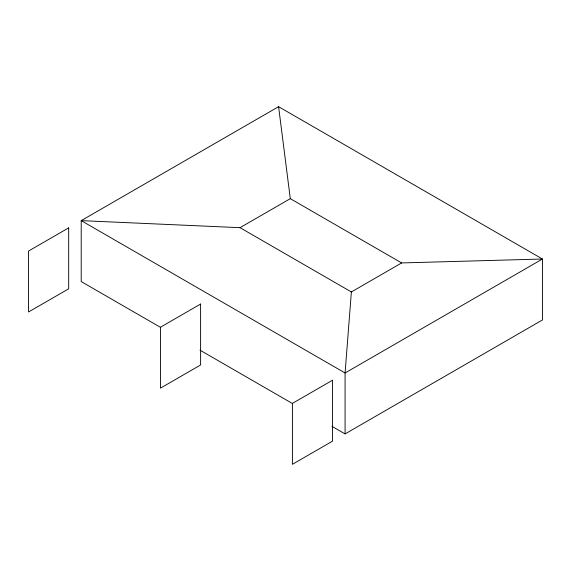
<?xml version="1.0" encoding="UTF-8"?>
<svg xmlns="http://www.w3.org/2000/svg" width="571" height="571" viewBox="0 0 571 571"><rect width="100%" height="100%" fill="white"/><g stroke="black" fill="none" stroke-linecap="round" stroke-linejoin="round"><path stroke-width="0.86" d="M345.077 433.91L542.45 319.96L542.45 259.02L401.641 262.938L351.372 291.959L345.077 372.977L345.077 433.91L331.958 426.344M351.372 291.959L240.027 227.679L81.21 220.634L345.077 372.977L542.45 259.02L278.591 106.684L81.21 220.634L81.21 281.574L160.679 327.454M240.027 227.679L290.296 198.658L401.641 262.938M200.028 350.173L292.609 403.626M278.591 106.684L290.296 198.658M68.677 227.872L28.55 251.04L28.55 311.98L68.677 288.812L68.677 227.872M200.607 304.043L160.48 327.212L160.48 388.144L200.607 364.976L200.607 304.043M332.543 380.215L292.409 403.383L292.409 464.316L332.543 441.147L332.543 380.215"/></g></svg>
